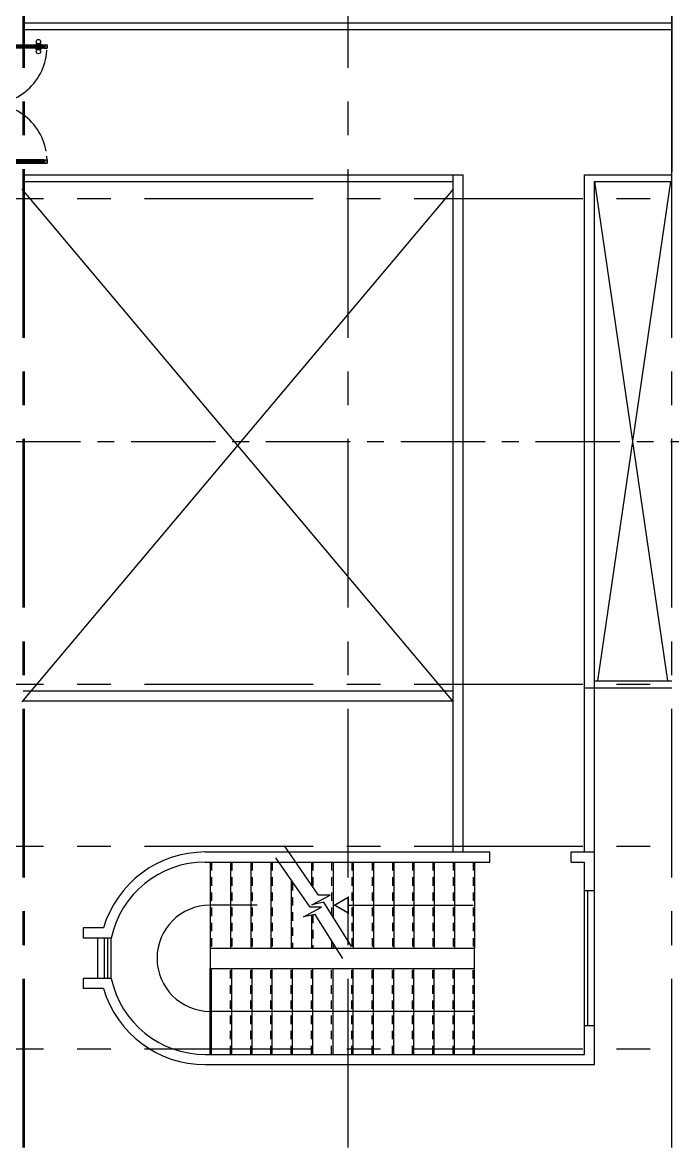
# Model space of a CAD drawing. Extents: x 417866200 to 417866302, y 43498034 to 43498122.
# Drawn here: x 417866242.77 to 417866252.41, y 43498033.57 to 43498050.24 of the extents above; entities that cross this region are included whole.
import ezdxf

# ---------------------------------------------------------------- set-up
doc = ezdxf.new("R2010")
doc.units = 0
doc.header["$MEASUREMENT"] = 0
for name, pattern in [('CENTER', [2, 1.25, -0.25, 0.25, -0.25]), ('CENTERX2', [4, 2.5, -0.5, 0.5, -0.5]), ('HIDDEN', [0.375, 0.25, -0.125]), ('HIDDEN2', [0.1875, 0.125, -0.0625])]:
    doc.linetypes.add(name, pattern=pattern)
for name, color, linetype in [('AXES', 11, 'CENTERX2'), ('AXES1', 11, 'CENTER'), ('DOOR', 9, 'CONTINUOUS'), ('EJ', 9, 'CONTINUOUS'), ('ROOF', 11, 'CONTINUOUS'), ('SHAFT', 9, 'CONTINUOUS'), ('STR', 9, 'CONTINUOUS'), ('WALL', 9, 'CONTINUOUS'), ('WIN', 9, 'CONTINUOUS')]:
    doc.layers.add(name, color=color, linetype=linetype)

# ---------------------------------------------------------------- blocks, each defined once
blk = doc.blocks.new('A$C272A55A0')
at = {"layer": 'DOOR', "color": 0, "linetype": 'ByBlock'}
for p, q in [((0, 900), (0, 1050)), ((50, 1050), (0, 1050)), ((50, 950), (50, 1050)), ((1750, 950), (1750, 1050)), ((1750, 1050), (1800, 1050)), ((1800, 1050), (1800, 900)), ((0, 900), (25, 900)), ((25, 950), (50, 950)), ((25, 900), (25, 950)), ((75, 900), (25, 900)), ((25, 850), (25, 900)), ((42, 850), (25, 850)), ((58, 870), (42, 870)), ((42, 870), (42, 850)), ((58, 850), (58, 870)), ((75, 850), (58, 850)), ((75, 900), (75, 850)), ((1725, 900), (1775, 900)), ((1725, 900), (1725, 850)), ((1725, 850), (1742, 850)), ((1742, 870), (1758, 870)), ((1742, 850), (1742, 870)), ((1775, 950), (1750, 950)), ((1758, 870), (1758, 850)), ((1758, 850), (1775, 850)), ((1775, 900), (1775, 950)), ((1800, 900), (1775, 900)), ((1775, 850), (1775, 900)), ((1725, 173), (1718, 173)), ((1718, 173), (1718, 83)), ((1775, 173), (1782, 173)), ((1782, 173), (1782, 83)), ((25, 50), (42, 50)), ((25, 50), (25, 0)), ((25, 0), (75, 0)), ((75, 0), (25, 0)), ((42, 50), (42, 30)), ((42, 30), (58, 30)), ((58, 50), (75, 50)), ((58, 50), (58, 30)), ((75, 50), (75, 0)), ((1718, 160), (1709, 160)), ((1709, 95), (1709, 160)), ((1718, 95), (1709, 95)), ((1718, 95), (1718, 160)), ((1725, 83), (1718, 83)), ((1742, 50), (1725, 50)), ((1725, 50), (1725, 0)), ((1775, 0), (1725, 0)), ((1725, 0), (1775, 0)), ((1742, 50), (1742, 30)), ((1758, 30), (1742, 30)), ((1775, 50), (1758, 50)), ((1758, 50), (1758, 30)), ((1775, 83), (1782, 83)), ((1775, 50), (1775, 0)), ((1782, 160), (1791, 160)), ((1782, 95), (1782, 160)), ((1782, 95), (1791, 95)), ((1791, 95), (1791, 160))]:
    blk.add_line(p, q, dxfattribs=at)
at = {"layer": 'DOOR', "color": 9, "linetype": 'ByBlock'}
for p, q in [((50, 1050), (0, 1010)), ((50, 1050), (0, 937)), ((50, 1050), (37, 950)), ((1750, 1050), (1800, 1010)), ((1750, 1050), (1800, 937)), ((1750, 1050), (1763, 950))]:
    blk.add_line(p, q, dxfattribs=at)
at = {"layer": 'DOOR', "linetype": 'ByBlock'}
for p, q in [((25, 850), (25, 50)), ((42, 850), (42, 50)), ((58, 850), (58, 50)), ((75, 50), (75, 850)), ((1725, 50), (1725, 850)), ((1742, 850), (1742, 50)), ((1758, 850), (1758, 50)), ((1775, 850), (1775, 50))]:
    blk.add_line(p, q, dxfattribs=at)
at = {"layer": 'DOOR', "color": 0, "linetype": 'ByBlock'}
for centre in [(1676, 128), (1824, 128)]:
    blk.add_circle(centre, 32.4, dxfattribs=at)
at = {"layer": 'DOOR', "color": 9, "linetype": 'ByBlock'}
for centre, radius, start, end in [((50, 1050), 54.4, 203.2074, 270), ((50, 1050), 34.4, 180, 270), ((50, 1050), 14.4, 180, 270), ((1750, 1050), 14.4, 270, 0), ((1750, 1050), 34.4, 270, 0), ((1750, 1050), 54.4, 270, 336.7926), ((50, 1050), 74.4, 227.7764, 270), ((50, 1050), 94.4, 238.0182, 270), ((50, 1050), 114, 244.0838, 257.3774), ((50, 1050), 134, 248.1598, 259.28), ((50, 1050), 154, 251.1053, 256.2858), ((1750, 1050), 74.4, 270, 312.2236), ((1750, 1050), 94.4, 270, 301.9818), ((1750, 1050), 114, 282.6226, 295.9162), ((1750, 1050), 134, 280.72, 291.8402), ((1750, 1050), 154, 283.7142, 288.8947)]:
    blk.add_arc(centre, radius, start, end, dxfattribs=at)
at = {"layer": 'DOOR', "linetype": 'HIDDEN', "ltscale": 0.5}
for centre, start, end in [((50, 851), 268.3174, 3.2965), ((1750, 851), 176.7035, 271.6826)]:
    blk.add_arc(centre, 851, start, end, dxfattribs=at)
at = {"layer": 'WALL', "linetype": 'ByBlock'}
blk.add_line((1800, 900), (1800, 1050), dxfattribs=at)

msp = doc.modelspace()

# ---------------------------------------------------------------- linework, layer by layer
at = {"layer": 'AXES'}
for p, q in [((417866247.604, 43498033.573), (417866247.604, 43498111.285)), ((417866242.784, 43498033.573), (417866242.784, 43498110.935)), ((417866242.804, 43498033.573), (417866242.804, 43498110.935)), ((417866252.404, 43498033.573), (417866252.404, 43498110.935)), ((417866200.584, 43498047.637), (417866268.624, 43498047.637)), ((417866200.584, 43498040.437), (417866268.624, 43498040.437)), ((417866200.584, 43498038.037), (417866268.624, 43498038.037)), ((417866200.584, 43498035.037), (417866268.624, 43498035.037))]:
    msp.add_line(p, q, dxfattribs=at)
at = {"layer": 'AXES1'}
msp.add_line((417866210.384, 43498044.037), (417866268.624, 43498044.037), dxfattribs=at)
at = {"layer": 'EJ'}
msp.add_line((417866252.404, 43498048.037), (417866252.404, 43498050.137), dxfattribs=at)
msp.add_line((417866252.404, 43498048.037), (417866252.404, 43498050.137), dxfattribs=at)
at = {"layer": 'ROOF'}
for p, q in [((417866252.404, 43498061.687), (417866252.404, 43498048.037)), ((417866252.404, 43498050.237), (417866242.784, 43498050.237)), ((417866252.404, 43498050.137), (417866242.784, 43498050.137)), ((417866242.784, 43498047.987), (417866249.309, 43498047.987)), ((417866242.784, 43498047.887), (417866249.159, 43498047.887)), ((417866249.159, 43498037.952), (417866249.159, 43498047.987)), ((417866249.309, 43498037.952), (417866249.309, 43498047.987)), ((417866251.109, 43498037.952), (417866251.109, 43498047.987)), ((417866251.109, 43498047.987), (417866252.404, 43498047.987)), ((417866251.259, 43498047.887), (417866252.404, 43498047.887)), ((417866251.259, 43498037.952), (417866251.259, 43498047.887)), ((417866251.109, 43498040.387), (417866252.404, 43498040.387)), ((417866251.259, 43498040.487), (417866252.404, 43498040.487)), ((417866245.559, 43498036.527), (417866245.559, 43498036.227)), ((417866245.559, 43498036.527), (417866249.479, 43498036.527)), ((417866247.359, 43498036.639), (417866247.359, 43498036.527)), ((417866247.359, 43498036.639), (417866247.359, 43498036.527)), ((417866247.379, 43498036.607), (417866247.379, 43498036.527)), ((417866247.379, 43498036.607), (417866247.379, 43498036.527)), ((417866249.479, 43498036.227), (417866249.479, 43498036.527)), ((417866245.559, 43498036.227), (417866249.479, 43498036.227))]:
    msp.add_line(p, q, dxfattribs=at)
at = {"layer": 'SHAFT'}
for p, q in [((417866251.259, 43498047.887), (417866252.34, 43498040.487)), ((417866252.384, 43498047.887), (417866251.303, 43498040.487)), ((417866249.159, 43498047.777), (417866242.764, 43498040.177)), ((417866242.764, 43498047.777), (417866249.159, 43498040.177))]:
    msp.add_line(p, q, dxfattribs=at)
at = {"layer": 'STR'}
for p, q in [((417866249.159, 43498040.187), (417866242.784, 43498040.187)), ((417866249.159, 43498040.337), (417866242.785, 43498040.337)), ((417866247.166, 43498037.312), (417866246.658, 43498038.043)), ((417866247.039, 43498037.134), (417866246.531, 43498037.865)), ((417866245.559, 43498037.802), (417866245.559, 43498036.527)), ((417866245.859, 43498037.802), (417866245.859, 43498036.527)), ((417866246.159, 43498037.802), (417866246.159, 43498036.527)), ((417866246.459, 43498037.802), (417866246.459, 43498036.527)), ((417866247.059, 43498037.802), (417866247.059, 43498037.466)), ((417866247.379, 43498037.802), (417866247.379, 43498036.988)), ((417866247.679, 43498037.802), (417866247.679, 43498036.527)), ((417866247.979, 43498037.802), (417866247.979, 43498036.527)), ((417866248.279, 43498037.802), (417866248.279, 43498036.527)), ((417866248.579, 43498037.802), (417866248.579, 43498036.527)), ((417866248.879, 43498037.802), (417866248.879, 43498036.527)), ((417866249.179, 43498037.802), (417866249.179, 43498036.527)), ((417866249.479, 43498037.802), (417866249.479, 43498036.527)), ((417866246.759, 43498037.537), (417866246.759, 43498036.527)), ((417866247.067, 43498037.171), (417866247.336, 43498037.312)), ((417866247.242, 43498037.207), (417866247.067, 43498037.171)), ((417866247.336, 43498037.312), (417866247.166, 43498037.312)), ((417866247.651, 43498036.551), (417866247.242, 43498037.207)), ((417866246.252, 43498037.164), (417866245.556, 43498037.164)), ((417866246.94, 43498036.993), (417866247.209, 43498037.134)), ((417866247.116, 43498037.028), (417866246.94, 43498036.993)), ((417866247.209, 43498037.134), (417866247.039, 43498037.134)), ((417866247.059, 43498037.017), (417866247.059, 43498036.527)), ((417866247.525, 43498036.373), (417866247.116, 43498037.028)), ((417866247.604, 43498037.164), (417866249.459, 43498037.164)), ((417866245.559, 43498034.952), (417866245.559, 43498036.227)), ((417866245.579, 43498034.952), (417866245.579, 43498036.227)), ((417866245.879, 43498034.952), (417866245.879, 43498036.227)), ((417866246.179, 43498034.952), (417866246.179, 43498036.227)), ((417866246.479, 43498034.952), (417866246.479, 43498036.227)), ((417866246.779, 43498034.952), (417866246.779, 43498036.227)), ((417866247.079, 43498034.952), (417866247.079, 43498036.227)), ((417866247.379, 43498034.952), (417866247.379, 43498036.227)), ((417866247.679, 43498034.952), (417866247.679, 43498036.227)), ((417866247.979, 43498034.952), (417866247.979, 43498036.227)), ((417866248.279, 43498034.952), (417866248.279, 43498036.227)), ((417866248.579, 43498034.952), (417866248.579, 43498036.227)), ((417866248.879, 43498034.952), (417866248.879, 43498036.227)), ((417866249.179, 43498034.952), (417866249.179, 43498036.227)), ((417866249.479, 43498034.952), (417866249.479, 43498036.227)), ((417866249.479, 43498035.589), (417866245.556, 43498035.589))]:
    msp.add_line(p, q, dxfattribs=at)
at = {"layer": 'STR', "linetype": 'HIDDEN2'}
for p, q in [((417866245.579, 43498037.802), (417866245.579, 43498036.527)), ((417866245.879, 43498037.802), (417866245.879, 43498036.527)), ((417866246.179, 43498037.802), (417866246.179, 43498036.527)), ((417866246.479, 43498037.802), (417866246.479, 43498036.527)), ((417866247.079, 43498037.802), (417866247.079, 43498037.437)), ((417866247.359, 43498037.802), (417866247.359, 43498037.02)), ((417866247.659, 43498037.802), (417866247.659, 43498036.527)), ((417866247.959, 43498037.802), (417866247.959, 43498036.527)), ((417866248.259, 43498037.802), (417866248.259, 43498036.527)), ((417866248.559, 43498037.802), (417866248.559, 43498036.527)), ((417866248.859, 43498037.802), (417866248.859, 43498036.527)), ((417866249.159, 43498037.802), (417866249.159, 43498036.527)), ((417866249.459, 43498037.802), (417866249.459, 43498036.527)), ((417866246.779, 43498037.508), (417866246.779, 43498036.527)), ((417866247.079, 43498037.021), (417866247.079, 43498036.527)), ((417866245.559, 43498034.952), (417866245.559, 43498036.227)), ((417866245.579, 43498034.952), (417866245.579, 43498036.227)), ((417866245.859, 43498034.952), (417866245.859, 43498036.227)), ((417866246.159, 43498034.952), (417866246.159, 43498036.227)), ((417866246.459, 43498034.952), (417866246.459, 43498036.227)), ((417866246.759, 43498034.952), (417866246.759, 43498036.227)), ((417866247.059, 43498034.952), (417866247.059, 43498036.227)), ((417866247.359, 43498034.952), (417866247.359, 43498036.227)), ((417866247.659, 43498034.952), (417866247.659, 43498036.227)), ((417866247.959, 43498034.952), (417866247.959, 43498036.227)), ((417866248.259, 43498034.952), (417866248.259, 43498036.227)), ((417866248.559, 43498034.952), (417866248.559, 43498036.227)), ((417866248.859, 43498034.952), (417866248.859, 43498036.227)), ((417866249.159, 43498034.952), (417866249.159, 43498036.227)), ((417866249.459, 43498034.952), (417866249.459, 43498036.227))]:
    msp.add_line(p, q, dxfattribs=at)
at = {"layer": 'STR', "const_width": 0.0215}
msp.add_lwpolyline([(417866247.604, 43498037.049), (417866247.604, 43498037.28), (417866247.404, 43498037.164)], close=True, dxfattribs=at)
at = {"layer": 'STR'}
msp.add_arc((417866245.556, 43498036.377), 0.787, 90, 270, dxfattribs=at)
at = {"layer": 'WALL'}
for p, q in [((417866245.483, 43498037.952), (417866249.706, 43498037.952)), ((417866249.706, 43498037.802), (417866249.706, 43498037.952)), ((417866250.909, 43498037.802), (417866250.909, 43498037.952)), ((417866250.909, 43498037.952), (417866251.259, 43498037.952)), ((417866251.259, 43498037.377), (417866251.259, 43498037.952)), ((417866245.483, 43498037.802), (417866249.706, 43498037.802)), ((417866250.909, 43498037.802), (417866251.109, 43498037.802)), ((417866251.109, 43498037.377), (417866251.109, 43498037.802)), ((417866251.259, 43498037.377), (417866251.109, 43498037.377)), ((417866243.974, 43498036.827), (417866243.674, 43498036.827)), ((417866243.674, 43498036.827), (417866243.674, 43498036.677)), ((417866244.09, 43498036.677), (417866243.674, 43498036.677)), ((417866244.09, 43498036.077), (417866243.674, 43498036.077)), ((417866243.674, 43498036.077), (417866243.674, 43498035.927)), ((417866243.974, 43498035.927), (417866243.674, 43498035.927)), ((417866251.109, 43498034.952), (417866251.109, 43498035.377)), ((417866251.259, 43498035.377), (417866251.109, 43498035.377)), ((417866251.259, 43498034.802), (417866251.259, 43498035.377)), ((417866245.483, 43498034.952), (417866251.109, 43498034.952)), ((417866245.483, 43498034.802), (417866251.259, 43498034.802))]:
    msp.add_line(p, q, dxfattribs=at)
for radius, start, end in [(1.575, 90, 163.3984), (1.425, 90, 167.8468), (1.425, 192.1532, 270), (1.575, 196.6016, 270)]:
    msp.add_arc((417866245.483, 43498036.377), radius, start, end, dxfattribs=at)
at = {"layer": 'WIN'}
for p, q in [((417866251.109, 43498035.377), (417866251.109, 43498037.377)), ((417866251.159, 43498035.377), (417866251.159, 43498037.377)), ((417866251.259, 43498035.377), (417866251.259, 43498037.377)), ((417866243.89, 43498036.077), (417866243.89, 43498036.677)), ((417866243.99, 43498036.077), (417866243.99, 43498036.677)), ((417866244.04, 43498036.077), (417866244.04, 43498036.677)), ((417866244.09, 43498036.077), (417866244.09, 43498036.677))]:
    msp.add_line(p, q, dxfattribs=at)

# ---------------------------------------------------------------- block references
at = {"layer": 'DOOR', "color": 0, "linetype": 'ByBlock', "xscale": 0.001000002026557922, "yscale": 0.001000002026557922, "zscale": 0.001, "rotation": 90}
msp.add_blockref('A$C272A55A0', (417866243.139, 43498048.137), dxfattribs=at)

doc.saveas('drawing.dxf')
